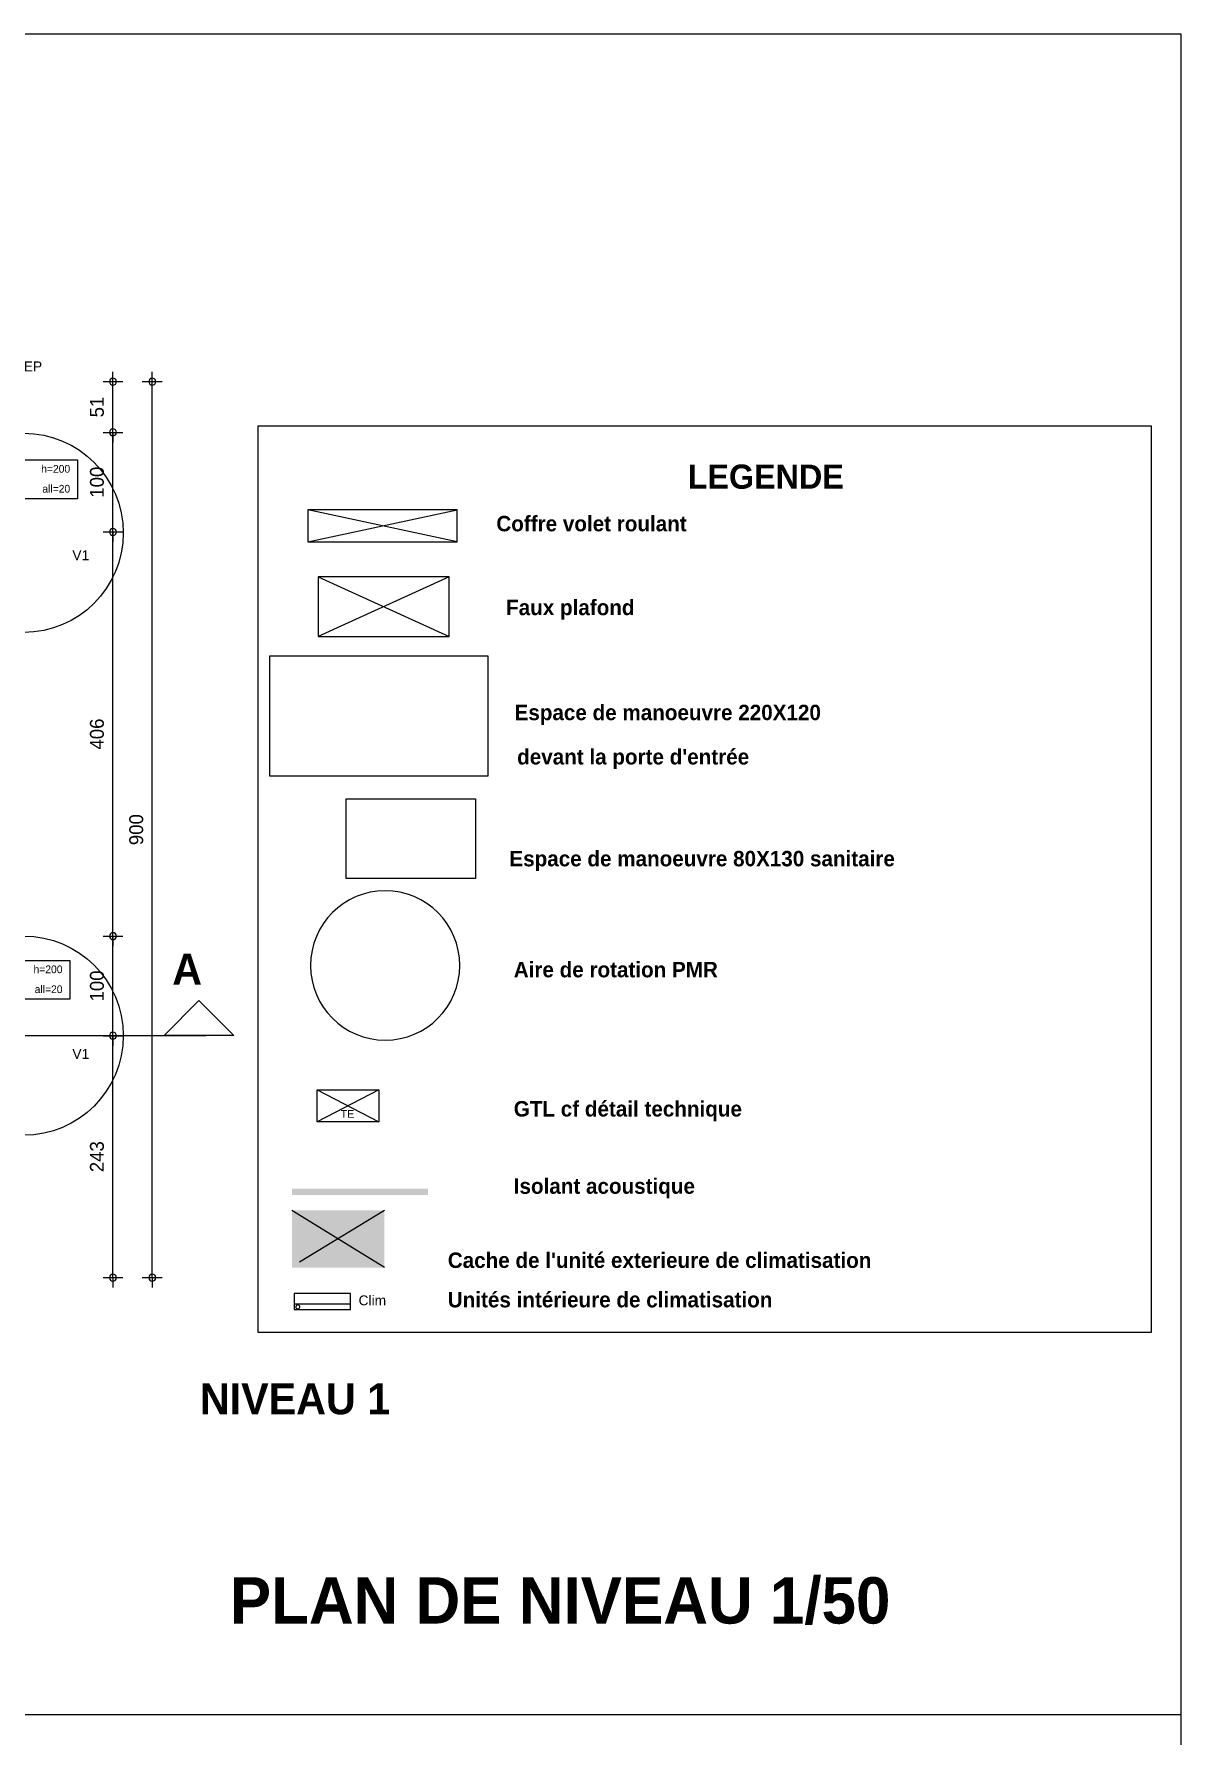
# Model space of a CAD drawing. Header units: metres. Extents: x 1.8 to 61.8, y -53.3 to -11.3.
# Drawn here: x 50.24 to 61.76, y -28.4 to -11.31 of the extents above; entities that cross this region are included whole.
import ezdxf
from ezdxf.enums import TextEntityAlignment as Align
from ezdxf.lldxf.tags import DXFTag

# ---------------------------------------------------------------- set-up
doc = ezdxf.new("R2010")
doc.units = ezdxf.units.M
doc.header["$MEASUREMENT"] = 0
for name, color, linetype in [('Calque commun', 7, 'Continuous'), ('Calque100', 7, 'Continuous'), ('Cotations', 7, 'Continuous'), ('Textes', 7, 'Continuous')]:
    doc.layers.add(name, color=color, linetype=linetype)
doc.styles.add('Arial16', font='arial.ttf', dxfattribs={"height": 0.077313})
doc.styles.add('Arial9', font='arial.ttf', dxfattribs={"height": 0.098961})
doc.styles.add('Century Gothic10', font='GOTHIC.TTF', dxfattribs={"height": 0.077575})
doc.styles.add('Century Gothic14', font='GOTHICB.TTF', dxfattribs={"height": 0.465345})
doc.styles.add('Century Gothic15', font='GOTHIC.TTF', dxfattribs={"height": 0.139636})
doc.styles.add('Century Gothic22', font='GOTHICB.TTF', dxfattribs={"height": 0.242755})
doc.styles.add('Century Gothic6', font='GOTHICB.TTF', dxfattribs={"height": 0.31023})
doc.styles.add('Century Gothic9', font='GOTHICB.TTF', dxfattribs={"height": 0.155115})
tags = doc.linetypes.add('DASHDOT2', pattern=[0.5, 0.25, -0.125, 0, -0.125]).pattern_tags.tags
tags[10:11] = [DXFTag(74, 4), DXFTag(75, 0), DXFTag(340, '0'), DXFTag(46, 1.0), DXFTag(50, 0.0), DXFTag(44, 0.0), DXFTag(45, 0.0)]
tags[8:9] = [DXFTag(74, 4), DXFTag(75, 0), DXFTag(340, '0'), DXFTag(46, 1.0), DXFTag(50, 0.0), DXFTag(44, 0.0), DXFTag(45, 0.0)]
tags[6:7] = [DXFTag(74, 4), DXFTag(75, 0), DXFTag(340, '0'), DXFTag(46, 1.0), DXFTag(50, 0.0), DXFTag(44, 0.0), DXFTag(45, 0.0)]
tags[4:5] = [DXFTag(74, 4), DXFTag(75, 0), DXFTag(340, '0'), DXFTag(46, 1.0), DXFTag(50, 0.0), DXFTag(44, 0.0), DXFTag(45, 0.0)]
tags = doc.linetypes.add('HIDDEN', pattern=[0.375, 0.25, -0.125]).pattern_tags.tags
tags[6:7] = [DXFTag(74, 4), DXFTag(75, 0), DXFTag(340, '0'), DXFTag(46, 1.0), DXFTag(50, 0.0), DXFTag(44, 0.0), DXFTag(45, 0.0)]
tags[4:5] = [DXFTag(74, 4), DXFTag(75, 0), DXFTag(340, '0'), DXFTag(46, 1.0), DXFTag(50, 0.0), DXFTag(44, 0.0), DXFTag(45, 0.0)]
tags = doc.linetypes.add('HIDDEN2', pattern=[0.1875, 0.125, -0.0625]).pattern_tags.tags
tags[6:7] = [DXFTag(74, 4), DXFTag(75, 0), DXFTag(340, '0'), DXFTag(46, 1.0), DXFTag(50, 0.0), DXFTag(44, 0.0), DXFTag(45, 0.0)]
tags[4:5] = [DXFTag(74, 4), DXFTag(75, 0), DXFTag(340, '0'), DXFTag(46, 1.0), DXFTag(50, 0.0), DXFTag(44, 0.0), DXFTag(45, 0.0)]

# ---------------------------------------------------------------- blocks, each defined once
blk = doc.blocks.new('new125')
at = {"layer": 'Calque commun', "color": 5, "linetype": 'Continuous', "lineweight": 9}
blk.add_arc((0, 0), 0.5, 0, 359.9994, dxfattribs=at)
blk = doc.blocks.new('new126')
at = {"layer": 'Calque commun', "color": 5, "linetype": 'Continuous', "lineweight": 9}
blk.add_arc((0, 0), 0.5, 0, 359.9994, dxfattribs=at)
blk = doc.blocks.new('DimLine55652')
at = {"layer": 'Calque commun', "color": 5, "linetype": 'Continuous', "lineweight": 9}
for p, q in [((51.425, -14.8), (51.425, -14.7)), ((51.325, -14.8), (51.525, -14.8)), ((51.425, -23.8), (51.425, -14.8)), ((51.325, -23.8), (51.525, -23.8)), ((51.425, -23.8), (51.425, -23.9))]:
    blk.add_line(p, q, dxfattribs=at)
at = {"layer": 'Calque commun', "color": 5, "linetype": 'Continuous', "lineweight": 9, "xscale": 0.07000000029802322, "yscale": 0.07000000029802322, "zscale": 0.07000000029802322, "rotation": 90}
for name, p in [('new126', (51.425, -14.8)), ('new125', (51.425, -23.8))]:
    blk.add_blockref(name, p, dxfattribs=at)
at = {"layer": 'Calque commun', "color": 5, "linetype": 'Continuous', "lineweight": 9, "style": 'Century Gothic15'}
blk.add_text('900', height=0.1396, rotation=90, dxfattribs=at).set_placement((51.375, -19.3), align=Align.BOTTOM_CENTER)
blk = doc.blocks.new('fleche08')
at = {"layer": 'Calque100', "color": 6, "linetype": 'Continuous', "lineweight": 18}
mesh = blk.add_polyface(dxfattribs=at)
corners = [(-0.35, -0.35), (0, 0), (0.35, -0.35)]
mesh.append_faces([[corners[k] for k in face] for face in [(0, 1, 2)]], dxfattribs={"color": 6})
blk = doc.blocks.new('new281')
at = {"layer": 'Calque commun', "color": 5, "linetype": 'Continuous', "lineweight": 9}
blk.add_arc((0, 0), 0.5, 0, 359.9994, dxfattribs=at)
blk = doc.blocks.new('new282')
at = {"layer": 'Calque commun', "color": 5, "linetype": 'Continuous', "lineweight": 9}
blk.add_arc((0, 0), 0.5, 0, 359.9994, dxfattribs=at)
blk = doc.blocks.new('DimLine59145')
at = {"layer": 'Calque commun', "color": 5, "linetype": 'Continuous', "lineweight": 9}
for p, q in [((51.03, -21.37), (51.03, -21.27)), ((50.93, -21.37), (51.13, -21.37)), ((51.03, -23.8), (51.03, -21.37)), ((50.93, -23.8), (51.13, -23.8)), ((51.03, -23.8), (51.03, -23.9))]:
    blk.add_line(p, q, dxfattribs=at)
at = {"layer": 'Calque commun', "color": 5, "linetype": 'Continuous', "lineweight": 9, "xscale": 0.07000000029802322, "yscale": 0.07000000029802322, "zscale": 0.07000000029802322, "rotation": 90}
for name, p in [('new282', (51.03, -21.37)), ('new281', (51.03, -23.8))]:
    blk.add_blockref(name, p, dxfattribs=at)
at = {"layer": 'Calque commun', "color": 5, "linetype": 'Continuous', "lineweight": 9, "style": 'Century Gothic15'}
blk.add_text('243', height=0.1396, rotation=90, dxfattribs=at).set_placement((50.98, -22.585), align=Align.BOTTOM_CENTER)
blk = doc.blocks.new('new283')
at = {"layer": 'Calque commun', "color": 5, "linetype": 'Continuous', "lineweight": 9}
blk.add_arc((0, 0), 0.5, 0, 359.9994, dxfattribs=at)
blk = doc.blocks.new('new284')
at = {"layer": 'Calque commun', "color": 5, "linetype": 'Continuous', "lineweight": 9}
blk.add_arc((0, 0), 0.5, 0, 359.9994, dxfattribs=at)
blk = doc.blocks.new('DimLine59153')
at = {"layer": 'Calque commun', "color": 5, "linetype": 'Continuous', "lineweight": 9}
for p, q in [((51.03, -20.37), (51.03, -20.27)), ((50.93, -20.37), (51.13, -20.37)), ((51.03, -21.37), (51.03, -20.37)), ((50.93, -21.37), (51.13, -21.37)), ((51.03, -21.37), (51.03, -21.47))]:
    blk.add_line(p, q, dxfattribs=at)
at = {"layer": 'Calque commun', "color": 5, "linetype": 'Continuous', "lineweight": 9, "xscale": 0.07000000029802322, "yscale": 0.07000000029802322, "zscale": 0.07000000029802322, "rotation": 90}
for name, p in [('new284', (51.03, -20.37)), ('new283', (51.03, -21.37))]:
    blk.add_blockref(name, p, dxfattribs=at)
at = {"layer": 'Calque commun', "color": 5, "linetype": 'Continuous', "lineweight": 9, "style": 'Century Gothic15'}
blk.add_text('100', height=0.1396, rotation=90, dxfattribs=at).set_placement((50.98, -20.87), align=Align.BOTTOM_CENTER)
blk = doc.blocks.new('new285')
at = {"layer": 'Calque commun', "color": 5, "linetype": 'Continuous', "lineweight": 9}
blk.add_arc((0, 0), 0.5, 0, 359.9994, dxfattribs=at)
blk = doc.blocks.new('new286')
at = {"layer": 'Calque commun', "color": 5, "linetype": 'Continuous', "lineweight": 9}
blk.add_arc((0, 0), 0.5, 0, 359.9994, dxfattribs=at)
blk = doc.blocks.new('DimLine59161')
at = {"layer": 'Calque commun', "color": 5, "linetype": 'Continuous', "lineweight": 9}
for p, q in [((51.03, -16.31), (51.03, -16.21)), ((50.93, -16.31), (51.13, -16.31)), ((51.03, -20.37), (51.03, -16.31)), ((50.93, -20.37), (51.13, -20.37)), ((51.03, -20.37), (51.03, -20.47))]:
    blk.add_line(p, q, dxfattribs=at)
at = {"layer": 'Calque commun', "color": 5, "linetype": 'Continuous', "lineweight": 9, "xscale": 0.07000000029802322, "yscale": 0.07000000029802322, "zscale": 0.07000000029802322, "rotation": 90}
for name, p in [('new286', (51.03, -16.31)), ('new285', (51.03, -20.37))]:
    blk.add_blockref(name, p, dxfattribs=at)
at = {"layer": 'Calque commun', "color": 5, "linetype": 'Continuous', "lineweight": 9, "style": 'Century Gothic15'}
blk.add_text('406', height=0.1396, rotation=90, dxfattribs=at).set_placement((50.98, -18.34), align=Align.BOTTOM_CENTER)
blk = doc.blocks.new('new287')
at = {"layer": 'Calque commun', "color": 5, "linetype": 'Continuous', "lineweight": 9}
blk.add_arc((0, 0), 0.5, 0, 359.9994, dxfattribs=at)
blk = doc.blocks.new('new288')
at = {"layer": 'Calque commun', "color": 5, "linetype": 'Continuous', "lineweight": 9}
blk.add_arc((0, 0), 0.5, 0, 359.9994, dxfattribs=at)
blk = doc.blocks.new('DimLine59169')
at = {"layer": 'Calque commun', "color": 5, "linetype": 'Continuous', "lineweight": 9}
for p, q in [((51.03, -15.31), (51.03, -15.21)), ((50.93, -15.31), (51.13, -15.31)), ((51.03, -16.31), (51.03, -15.31)), ((50.93, -16.31), (51.13, -16.31)), ((51.03, -16.31), (51.03, -16.41))]:
    blk.add_line(p, q, dxfattribs=at)
at = {"layer": 'Calque commun', "color": 5, "linetype": 'Continuous', "lineweight": 9, "xscale": 0.07000000029802322, "yscale": 0.07000000029802322, "zscale": 0.07000000029802322, "rotation": 90}
for name, p in [('new288', (51.03, -15.31)), ('new287', (51.03, -16.31))]:
    blk.add_blockref(name, p, dxfattribs=at)
at = {"layer": 'Calque commun', "color": 5, "linetype": 'Continuous', "lineweight": 9, "style": 'Century Gothic15'}
blk.add_text('100', height=0.1396, rotation=90, dxfattribs=at).set_placement((50.98, -15.81), align=Align.BOTTOM_CENTER)
blk = doc.blocks.new('new289')
at = {"layer": 'Calque commun', "color": 5, "linetype": 'Continuous', "lineweight": 9}
blk.add_arc((0, 0), 0.5, 0, 359.9994, dxfattribs=at)
blk = doc.blocks.new('new290')
at = {"layer": 'Calque commun', "color": 5, "linetype": 'Continuous', "lineweight": 9}
blk.add_arc((0, 0), 0.5, 0, 359.9994, dxfattribs=at)
blk = doc.blocks.new('DimLine59177')
at = {"layer": 'Calque commun', "color": 5, "linetype": 'Continuous', "lineweight": 9}
for p, q in [((51.03, -14.8), (51.03, -14.7)), ((50.93, -14.8), (51.13, -14.8)), ((51.03, -15.31), (51.03, -14.8)), ((50.93, -15.31), (51.13, -15.31)), ((51.03, -15.31), (51.03, -15.41))]:
    blk.add_line(p, q, dxfattribs=at)
at = {"layer": 'Calque commun', "color": 5, "linetype": 'Continuous', "lineweight": 9, "xscale": 0.07000000029802322, "yscale": 0.07000000029802322, "zscale": 0.07000000029802322, "rotation": 90}
for name, p in [('new290', (51.03, -14.8)), ('new289', (51.03, -15.31))]:
    blk.add_blockref(name, p, dxfattribs=at)
at = {"layer": 'Calque commun', "color": 5, "linetype": 'Continuous', "lineweight": 9, "style": 'Century Gothic15'}
blk.add_text('51', height=0.1396, rotation=90, dxfattribs=at).set_placement((50.98, -15.055), align=Align.BOTTOM_CENTER)
blk = doc.blocks.new('120x220')
at = {"layer": 'Calque commun', "color": 7, "linetype": 'HIDDEN', "lineweight": 9}
mesh = blk.add_polyface(dxfattribs=at)
corners = [(0, 2.2), (0, 0), (1.2, 0), (1.2, 2.2)]
mesh.append_faces([[corners[k] for k in face] for face in [(0, 1, 2, 3)]], dxfattribs={"color": 7})
blk = doc.blocks.new('80x130')
at = {"layer": 'Calque commun', "color": 7, "linetype": 'HIDDEN', "lineweight": 9}
mesh = blk.add_polyface(dxfattribs=at)
corners = [(0, 0), (0, 1.3), (0.8, 1.3), (0.8, 0)]
mesh.append_faces([[corners[k] for k in face] for face in [(0, 1, 2, 3)]], dxfattribs={"color": 7})
blk = doc.blocks.new('te 62x32')
at = {"layer": 'Calque commun', "color": 1, "linetype": 'Continuous', "lineweight": 18}
for p, q in [((0, 0.32), (0.62, 0)), ((0.62, 0.32), (0, 0))]:
    blk.add_line(p, q, dxfattribs=at)
at = {"layer": 'Textes', "color": 5, "linetype": 'ByBlock', "lineweight": -2, "style": 'Arial16'}
blk.add_text('TE', height=0.0773, dxfattribs=at).set_placement((0.236, 0.018), align=Align.BOTTOM_LEFT)
at = {"layer": 'Calque commun', "color": 1, "linetype": 'Continuous', "lineweight": 18}
mesh = blk.add_polyface(dxfattribs=at)
corners = [(0, 0.32), (0.62, 0.32), (0.62, 0), (0, 0)]
mesh.append_faces([[corners[k] for k in face] for face in [(0, 1, 2, 3)]], dxfattribs={"color": 1})
blk = doc.blocks.new('clim-int7')
at = {"layer": 'Calque commun', "color": 0, "linetype": 'ByBlock', "lineweight": 9}
for p, q in [((0.567, 0.16), (0, 0.16)), ((0, 0.16), (0, 0)), ((0, 0.106), (0.567, 0.106)), ((0, 0), (0.567, 0)), ((0.567, 0), (0.567, 0.16))]:
    blk.add_line(p, q, dxfattribs=at)
blk.add_arc((0.531, 0.134), 0.02, 330, 329.9994, dxfattribs=at)

msp = doc.modelspace()

# ---------------------------------------------------------------- linework, layer by layer
at = {"layer": 'Calque commun', "color": 20, "linetype": 'HIDDEN2', "lineweight": 9}
for p, q in [((54.408, -16.76), (53.092, -17.359)), ((53.092, -16.76), (54.408, -17.359))]:
    msp.add_line(p, q, dxfattribs=at)
at = {"layer": 'Calque commun', "color": 7, "linetype": 'HIDDEN', "lineweight": 9}
for p, q in [((53.758, -23.699), (52.828, -23.125)), ((53.758, -23.125), (52.906, -23.644))]:
    msp.add_line(p, q, dxfattribs=at)
at = {"layer": 'Calque commun', "color": 21, "linetype": 'HIDDEN2', "lineweight": 9, "flags": 128}
msp.add_lwpolyline([(54.489, -16.409), (54.489, -16.089), (52.989, -16.089), (52.989, -16.409), (54.489, -16.409), (52.989, -16.089), (52.989, -16.409), (54.489, -16.089)], dxfattribs=at)
at = {"layer": 'Calque commun', "color": 7, "linetype": 'Continuous', "lineweight": 9, "extrusion": (0, 0, -1)}
for centre in [(-50.134, -16.319), (-50.134, -21.369)]:
    msp.add_arc(centre, 1, 90, 270, dxfattribs=at)
at = {"layer": 'Calque commun', "color": 7, "linetype": 'HIDDEN', "lineweight": 9}
msp.add_arc((53.766, -20.664), 0.75, 270, 269.9994, dxfattribs=at)
at = {"layer": 'Calque commun', "color": 91, "linetype": 'Continuous', "lineweight": 9}
msp.add_trace([(52.828, -22.907), (54.196, -22.907), (52.828, -22.971), (54.196, -22.971)], dxfattribs=at)
at = {"layer": 'Calque commun', "color": 43, "linetype": 'HIDDEN', "lineweight": 9}
msp.add_trace([(53.758, -23.125), (52.828, -23.125), (53.758, -23.699), (52.828, -23.699)], dxfattribs=at)
at = {"layer": 'Cotations', "color": 1, "linetype": 'DASHDOT2', "lineweight": 18}
msp.add_line((28.685, -21.366), (51.962, -21.366), dxfattribs=at)
at = {"layer": 'Cotations', "color": 7, "linetype": 'Continuous', "lineweight": 9}
msp.add_line((1.764, -28.189), (61.764, -28.189), dxfattribs=at)

# ---------------------------------------------------------------- block references
at = {"layer": 'Calque commun', "color": 5, "linetype": 'Continuous', "lineweight": 9}
for name in ['DimLine59177', 'DimLine55652', 'DimLine59169', 'DimLine59161', 'DimLine59153', 'DimLine59145']:
    msp.add_blockref(name, (0, 0), dxfattribs=at)
at = {"layer": 'Calque commun', "color": 0, "linetype": 'ByBlock', "lineweight": -2, "rotation": 90}
for name, p in [('120x220', (54.802, -18.758)), ('80x130', (54.674, -19.792))]:
    msp.add_blockref(name, p, dxfattribs=at)
at = {"layer": 'Calque commun', "color": 0, "linetype": 'ByBlock', "lineweight": -2}
for name, p in [('fleche08', (51.893, -21.016)), ('te 62x32', (53.082, -22.235))]:
    msp.add_blockref(name, p, dxfattribs=at)
at = {"layer": 'Calque commun', "color": 7, "linetype": 'HIDDEN2', "lineweight": -2, "xscale": -1, "yscale": -1, "zscale": -1}
msp.add_blockref('clim-int7', (53.418, -23.96), dxfattribs=at)

# ---------------------------------------------------------------- texts
at = {"layer": 'Calque commun', "color": 5, "linetype": 'ByBlock', "lineweight": -2, "char_height": 0.0776, "attachment_point": 3, "line_spacing_factor": 1.546883, "style": 'Century Gothic10'}
for insert in [(50.6, -15.637), (50.523, -20.664)]:
    msp.add_mtext('h=200\\Pall=20', dxfattribs=dict(at, insert=insert))
at = {"layer": 'Textes', "color": 5, "linetype": 'ByBlock', "lineweight": -2}
for s, height, style, p in [('EP', 0.099, 'Arial9', (50.134, -14.726)), ('Coffre volet roulant', 0.15512, 'Century Gothic9', (54.883, -16.35)), ('Faux plafond', 0.15512, 'Century Gothic9', (54.981, -17.192)), ('Espace de manoeuvre 220X120', 0.15512, 'Century Gothic9', (55.066, -18.247)), ("devant la porte d'entrée", 0.15512, 'Century Gothic9', (55.092, -18.692)), ('Espace de manoeuvre 80X130 sanitaire', 0.15512, 'Century Gothic9', (55.014, -19.715)), ('Aire de rotation PMR', 0.15512, 'Century Gothic9', (55.058, -20.83)), ('GTL cf détail technique', 0.15512, 'Century Gothic9', (55.058, -22.228)), ('Isolant acoustique', 0.15512, 'Century Gothic9', (55.058, -23.004)), ("Cache de l'unité exterieure de climatisation", 0.15512, 'Century Gothic9', (54.395, -23.749)), ('Unités intérieure de climatisation', 0.15512, 'Century Gothic9', (54.395, -24.145))]:
    msp.add_text(s, height=height, dxfattribs=dict(at, style=style)).set_placement(p, align=Align.BOTTOM_LEFT)
for s, height, style, p in [('LEGENDE', 0.2428, 'Century Gothic22', (56.806, -15.633)), ('A', 0.31, 'Century Gothic6', (51.626, -20.547)), ('NIVEAU 1', 0.3102, 'Century Gothic6', (51.903, -24.862)), ('PLAN DE NIVEAU 1/50', 0.46535, 'Century Gothic14', (52.204, -26.809))]:
    msp.add_text(s, height=height, dxfattribs=dict(at, style=style)).set_placement(p, align=Align.TOP_LEFT)
at = {"layer": 'Textes', "color": 5, "linetype": 'ByBlock', "lineweight": -2, "style": 'Arial9'}
for s, p in [('V1', (50.791, -16.623)), ('V1', (50.791, -21.632)), ('Clim', (53.775, -24.107))]:
    msp.add_text(s, height=0.099, dxfattribs=at).set_placement(p, align=Align.BOTTOM_RIGHT)

# ---------------------------------------------------------------- meshes
at = {"layer": 'Calque commun', "color": 7, "linetype": 'Continuous', "lineweight": 9}
mesh = msp.add_polyface(dxfattribs=at)
corners = [(61.764, -11.309), (1.764, -11.309), (1.764, -53.309), (61.764, -53.309)]
mesh.append_faces([[corners[k] for k in face] for face in [(0, 1, 2, 3)]], dxfattribs={"color": 7})
mesh = msp.add_polyface(dxfattribs=at)
corners = [(61.469, -15.246), (52.485, -15.246), (52.485, -24.348), (61.469, -24.348)]
mesh.append_faces([[corners[k] for k in face] for face in [(0, 1, 2, 3)]], dxfattribs={"color": 7})
at = {"layer": 'Calque commun', "color": 11, "linetype": 'Continuous', "lineweight": 18}
mesh = msp.add_polyface(dxfattribs=at)
corners = [(50.134, -15.587), (50.673, -15.587), (50.673, -15.977), (50.134, -15.977)]
mesh.append_faces([[corners[k] for k in face] for face in [(0, 1, 2, 3)]], dxfattribs={"color": 11})
at = {"layer": 'Calque commun', "color": 20, "linetype": 'HIDDEN2', "lineweight": 9}
mesh = msp.add_polyface(dxfattribs=at)
corners = [(53.092, -17.359), (54.408, -17.359), (54.408, -16.76), (53.092, -16.76)]
mesh.append_faces([[corners[k] for k in face] for face in [(0, 1, 2, 3)]], dxfattribs={"color": 20})
at = {"layer": 'Calque commun', "color": 11, "linetype": 'Continuous', "lineweight": 18}
mesh = msp.add_polyface(dxfattribs=at)
corners = [(50.057, -20.613), (50.595, -20.613), (50.595, -21.004), (50.057, -21.004)]
mesh.append_faces([[corners[k] for k in face] for face in [(0, 1, 2, 3)]], dxfattribs={"color": 11})

doc.saveas('drawing.dxf')
